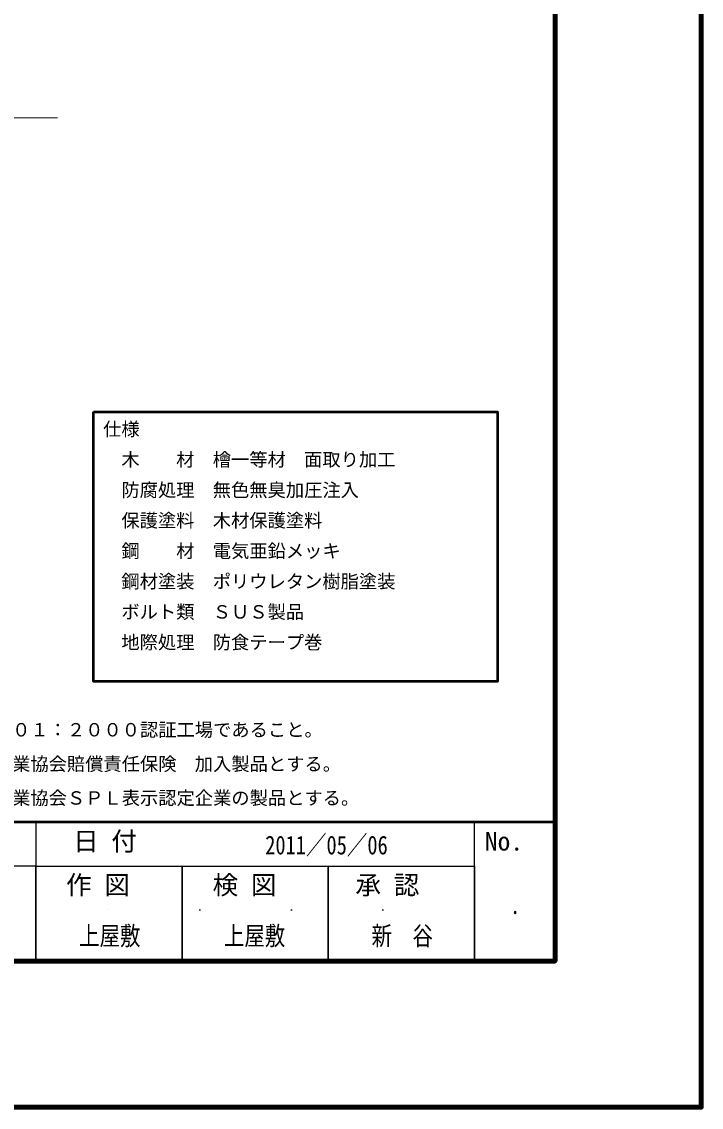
# Model space of a CAD drawing. Units: millimetres at full size, sheet at 1:20; details may follow other scales. Extents: x 0 to 8400, y 0 to 5940.
# Drawn here: x 6540 to 8400, y 0 to 2970 of the extents above; entities that cross this region are included whole.
import ezdxf
from ezdxf.enums import TextEntityAlignment as Align

# ---------------------------------------------------------------- set-up
doc = ezdxf.new("R2010")
doc.units = ezdxf.units.MM
doc.header["$LTSCALE"] = 20
doc.linetypes.add('USER1', pattern=[12.525, 0.025, -12.5])
doc.layers.add('D-DOC\u3000文章(説明、指示、参照事項等)', color=7, linetype='Continuous')
for name, color, linetype, lineweight in [('D-STR-HTXT\u3000旗上げ', 7, 'Continuous', 13), ('D-TTL-FRAM\u3000タイトル枠、凡例図枠', 2, 'Continuous', 50), ('D-TTL-LINE\u3000区切り線、罫線', 7, 'Continuous', 25), ('D-TTL-TXT\u3000文字列', 7, 'Continuous', 13), ('D-TTL\u3000外枠', 2, 'Continuous', 140)]:
    doc.layers.add(name, color=color, linetype=linetype, lineweight=lineweight)
doc.styles.add('ＭＳ ゴシック', font='')
doc.styles.get('ＭＳ ゴシック').set_extended_font_data('MS Gothic')

msp = doc.modelspace()

# ---------------------------------------------------------------- linework, layer by layer
at = {"layer": 'D-STR-HTXT\u3000旗上げ'}
msp.add_lwpolyline([(5369.31, 2389.26), (5724.66, 2706.88), (5732.66, 2706.88), (6638.56, 2706.88), (6185.61, 2706.88)], dxfattribs=at)
at = {"layer": 'D-TTL-FRAM\u3000タイトル枠、凡例図枠'}
for points in [[(6736.72, 1902.36), (7842.07, 1902.36), (7842.07, 1165.14), (6736.72, 1165.14)], [(400, 400), (8000, 400), (8000, 780), (400, 780)]]:
    msp.add_lwpolyline(points, close=True, dxfattribs=at)
at = {"layer": 'D-TTL-LINE\u3000区切り線、罫線', "linetype": 'USER1'}
for p, q in [((6979.22, 660), (6979.22, 780)), ((7779.22, 540), (6579.22, 540))]:
    msp.add_line(p, q, dxfattribs=at)
at = {"layer": 'D-TTL-LINE\u3000区切り線、罫線'}
for p, q in [((7779.22, 400), (7779.22, 780)), ((6579.22, 660), (6279.22, 660))]:
    msp.add_line(p, q, dxfattribs=at)
for points in [[(6279.22, 780), (6579.22, 780), (6579.22, 400), (6279.22, 400)], [(6579.22, 660), (7779.22, 660), (7779.22, 780), (6579.22, 780)], [(7779.22, 780), (8000, 780), (8000, 400), (7779.22, 400)], [(6579.22, 660), (6979.22, 660), (6979.22, 400), (6579.22, 400)], [(6979.22, 660), (7379.22, 660), (7379.22, 400), (6979.22, 400)], [(7379.22, 660), (7779.22, 660), (7779.22, 400), (7379.22, 400)]]:
    msp.add_lwpolyline(points, close=True, dxfattribs=at)
at = {"layer": 'D-TTL\u3000外枠'}
for points in [[(0, 0), (8400, 0), (8400, 5940), (0, 5940)], [(400, 400), (8000, 400), (8000, 5540), (400, 5540)]]:
    msp.add_lwpolyline(points, close=True, dxfattribs=at)

# ---------------------------------------------------------------- texts
at = {"layer": 'D-DOC\u3000文章(説明、指示、参照事項等)', "style": 'ＭＳ ゴシック'}
for s, p in [('仕様', (6762.96, 1873.77)), ('\u3000木\u3000\u3000材\u3000檜一等材\u3000面取り加工', (6762.96, 1790.44)), ('\u3000防腐処理\u3000無色無臭加圧注入', (6762.96, 1707.11)), ('\u3000保護塗料\u3000木材保護塗料', (6762.96, 1623.77)), ('\u3000鋼\u3000\u3000材\u3000電気亜鉛メッキ', (6762.96, 1540.44)), ('\u3000鋼材塗装\u3000ポリウレタン樹脂塗装', (6762.96, 1457.11)), ('\u3000ボルト類\u3000ＳＵＳ製品', (6762.96, 1373.77)), ('\u3000地際処理\u3000防食テープ巻', (6762.96, 1290.44))]:
    msp.add_text(s, height=36.66, dxfattribs=at).set_placement(p, align=Align.TOP_LEFT)
for s, p in [('※本製品製作工場は、ＩＳＯ９００１：２０００認証工場であること。', (5763.79, 1003.56)), ('※本製品は、（社）日本公園施設業協会賠償責任保険\u3000加入製品とする。\u3000', (5763.79, 910)), ('※本製品は、（社）日本公園施設業協会ＳＰＬ表示認定企業の製品とする。', (5763.79, 816.98))]:
    msp.add_text(s, height=36.66, dxfattribs=at).set_placement(p, align=Align.BOTTOM_LEFT)
at = {"layer": 'D-TTL-TXT\u3000文字列', "style": 'ＭＳ ゴシック'}
for s, p in [('日 付', (6680.62, 686.87)), ('No.', (7807.64, 686.87)), ('作 図', (6661.46, 567.22)), ('検 図', (7062.54, 567.22)), ('承 認', (7453.53, 567.22))]:
    msp.add_text(s, height=51.32, dxfattribs=at).set_placement(p, align=Align.BOTTOM_LEFT)
at = {"layer": 'D-TTL-TXT\u3000文字列', "style": 'ＭＳ ゴシック', "width": 0.8}
for s, p in [('2011／05／06', (7374.23, 676.39)), ('.', (7890.57, 513.36)), ('上屋敷', (6781.24, 428.1)), ('上屋敷', (7177.5, 428.1)), ('新\u3000谷', (7581.53, 428.1))]:
    msp.add_text(s, height=51.32, dxfattribs=at).set_placement(p, align=Align.BOTTOM_CENTER)

doc.saveas('drawing.dxf')
